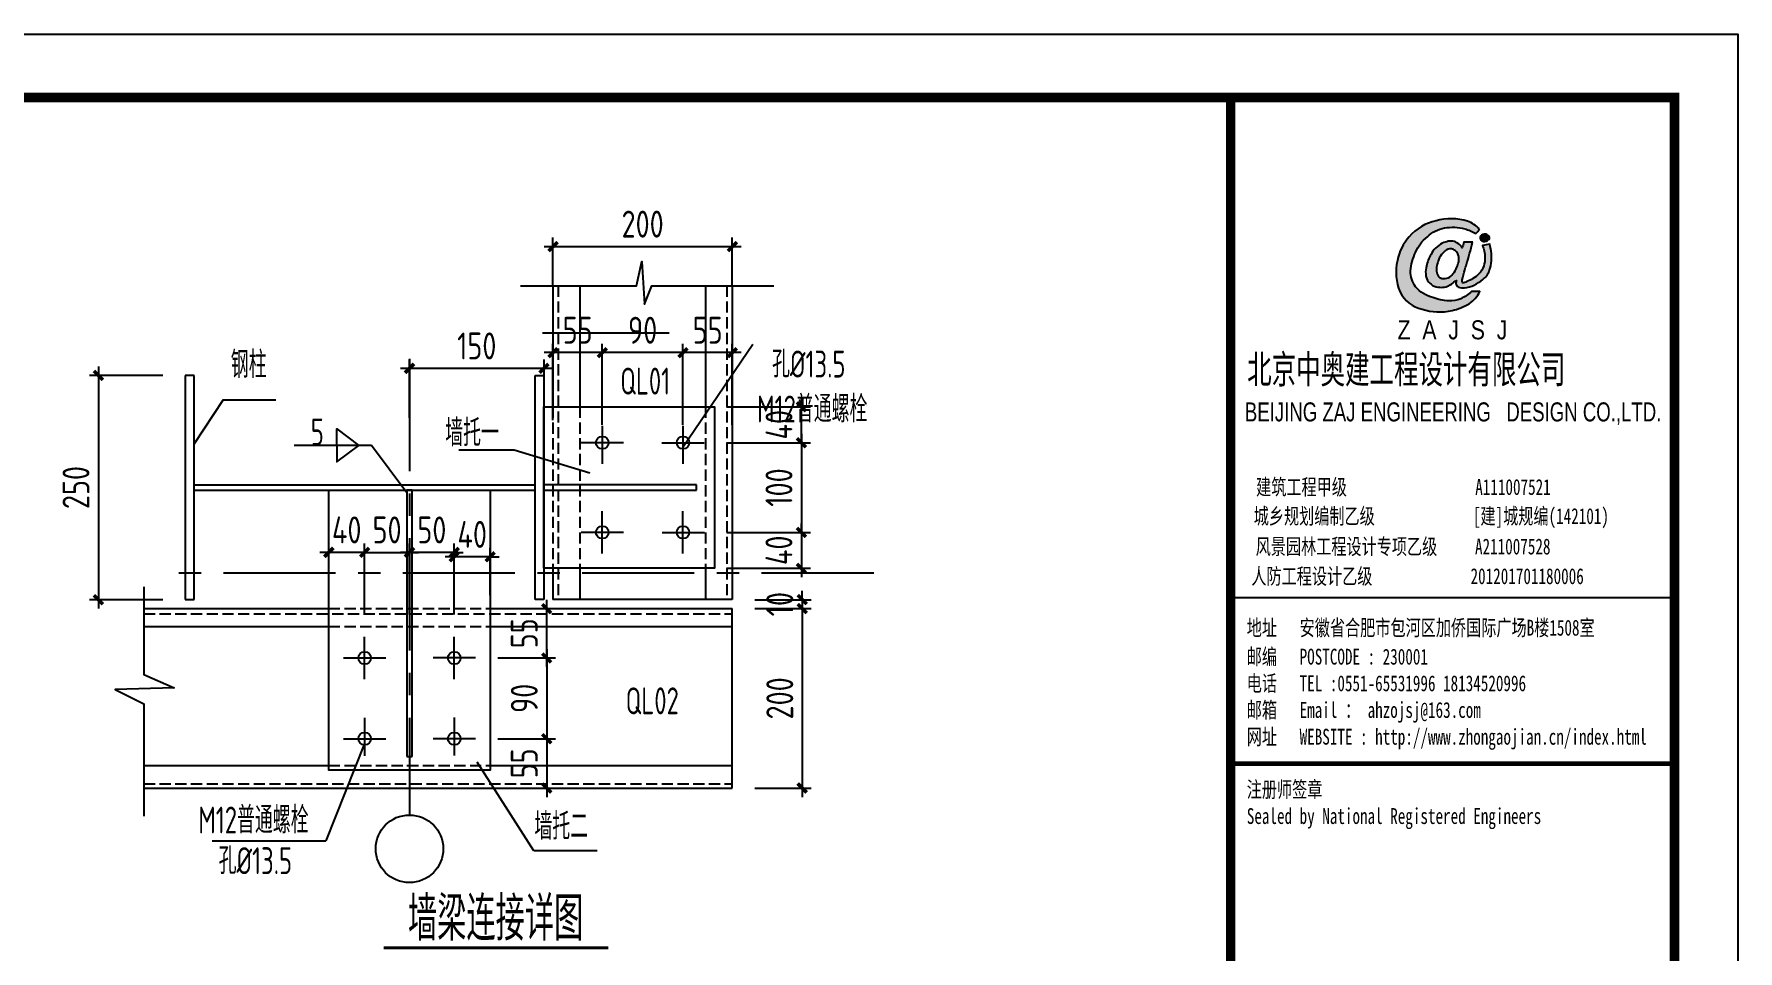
# Model space of a CAD drawing. Extents: x 180850 to 1399066, y 48356 to 327880.
# Drawn here: x 1151932 to 1189933, y 199943 to 220382 of the extents above; entities that cross this region are included whole.
import ezdxf
from ezdxf.enums import TextEntityAlignment as Align

# ---------------------------------------------------------------- set-up
doc = ezdxf.new("R2010")
doc.units = 0
doc.header["$LTSCALE"] = 1000
for name, pattern in [('CENTERX2', [4, 2.5, -0.5, 0.5, -0.5]), ('CONTINOUS', [0]), ('DASH', [0.35, 0.25, -0.1]), ('DASHED', [0.75, 0.5, -0.25])]:
    doc.linetypes.add(name, pattern=pattern)
for name, color, linetype in [('4', 4, 'CONTINOUS'), ('AXIS', 3, 'Continuous'), ('BEAM', 4, 'Continuous'), ('PUB_TEXT', 7, 'Continuous'), ('PUB_TITLE', 4, 'Continuous'), ('PZ', 202, 'Continuous'), ('图签', 3, 'Continuous'), ('文字', 7, 'Continuous'), ('板', 243, 'Continuous'), ('框线', 252, 'Continuous')]:
    doc.layers.add(name, color=color, linetype=linetype)
doc.styles.add('_gyy_title_Arial', font='arial.ttf', dxfattribs={"width": 0.7})
doc.styles.add('_gyy_title_ST', font='', dxfattribs={"width": 0.8})
doc.styles.add('HZ', font='txt.shx', dxfattribs={"width": 0.8, "bigfont": '000hztxt.shx'})
doc.styles.add('TSSD_Dimension', font='Tssdeng.shx', dxfattribs={"width": 0.8, "bigfont": 'hztxt.shx'})
doc.styles.add('标准字体', font='tssdeng.shx', dxfattribs={"width": 0.7, "bigfont": 'tssdchn.shx'})
doc.styles.get('_gyy_title_ST').set_extended_font_data('SimSun')
doc.dimstyles.new('TSSD_10_100', dxfattribs={"dimtxt": 300, "dimasz": 100, "dimexe": 100, "dimexo": 250, "dimgap": 100, "dimtad": 1, "dimdec": 0, "dimlfac": 0.1, "dimzin": 0, "dimdsep": 46, "dimtxsty": 'TSSD_Dimension', "dimblk": 'ARCHTICK', "dimblk1": 'ARCHTICK', "dimblk2": 'ARCHTICK', "dimcen": 0, "dimdle": 100, "dimclrt": 7, "dimadec": 0, "dimazin": 0, "dimtfac": 1, "dimtdec": 0, "dimtix": 1, "dimtmove": 2, "dimatfit": 3, "dimfxl": 1, "dimtolj": 1, "dimtzin": 0, "dimarcsym": 0})
doc.dimstyles.new('TSSD_20_200', dxfattribs={"dimtxt": 600, "dimasz": 200, "dimexe": 200, "dimexo": 500, "dimgap": 200, "dimtad": 1, "dimdec": 0, "dimlfac": 0.05, "dimzin": 0, "dimdsep": 46, "dimtxsty": 'TSSD_Dimension', "dimblk": 'ARCHTICK', "dimblk1": 'ARCHTICK', "dimblk2": 'ARCHTICK', "dimcen": 0, "dimdle": 200, "dimclrt": 7, "dimadec": 0, "dimazin": 0, "dimtfac": 1, "dimtdec": 0, "dimtix": 1, "dimtmove": 2, "dimatfit": 3, "dimfxl": 1, "dimtolj": 1, "dimtzin": 0, "dimarcsym": 0})

# ---------------------------------------------------------------- blocks, each defined once
blk = doc.blocks.new('_ArchTick')
at = {"color": 0, "linetype": 'ByBlock', "const_width": 0.4}
blk.add_lwpolyline([(-0.5, -0.5), (0.5, 0.5)], dxfattribs=at)
blk = doc.blocks.new('*D618')
at = {"layer": 'AXIS', "color": 0, "linetype": 'ByBlock', "lineweight": -2, "transparency": 16777216}
for p, q in [((1161303, 208728), (1161103, 208728)), ((1161303, 207907), (1161303, 208928)), ((1162105, 208728), (1161303, 208728)), ((1162105, 207870), (1162105, 208928)), ((1162105, 208728), (1162305, 208728))]:
    blk.add_line(p, q, dxfattribs=at)
at = {"layer": 'Defpoints', "color": 0, "linetype": 'ByBlock', "transparency": 16777216}
for p in [(1161303, 208728), (1161303, 207407), (1162105, 207370)]:
    blk.add_point(p, dxfattribs=at)
at = {"layer": 'AXIS', "color": 0, "linetype": 'ByBlock', "lineweight": -2, "transparency": 16777216, "xscale": 200, "yscale": 200, "zscale": 200}
blk.add_blockref('_ArchTick', (1161303, 208728), dxfattribs=at)
at = {"layer": 'AXIS', "color": 0, "linetype": 'ByBlock', "lineweight": -2, "transparency": 16777216, "xscale": 200, "yscale": 200, "zscale": 200, "rotation": 180}
blk.add_blockref('_ArchTick', (1162105, 208728), dxfattribs=at)
at = {"layer": 'AXIS', "color": 7, "linetype": 'ByBlock', "transparency": 16777216, "insert": (1161704, 209228), "char_height": 600, "attachment_point": 5, "style": 'TSSD_Dimension'}
blk.add_mtext('\\A1;40', dxfattribs=at)
blk = doc.blocks.new('*D619')
at = {"layer": 'AXIS', "color": 0, "linetype": 'ByBlock', "lineweight": -2, "transparency": 16777216}
for p, q in [((1160305, 207446), (1160305, 209028)), ((1161303, 207446), (1161303, 209028)), ((1160305, 208828), (1160105, 208828)), ((1161303, 208828), (1160305, 208828)), ((1161303, 208828), (1161503, 208828))]:
    blk.add_line(p, q, dxfattribs=at)
at = {"layer": 'Defpoints', "color": 0, "linetype": 'ByBlock', "transparency": 16777216}
for p in [(1160305, 208828), (1160305, 206946), (1161303, 206946)]:
    blk.add_point(p, dxfattribs=at)
at = {"layer": 'AXIS', "color": 0, "linetype": 'ByBlock', "lineweight": -2, "transparency": 16777216, "xscale": 200, "yscale": 200, "zscale": 200}
blk.add_blockref('_ArchTick', (1160305, 208828), dxfattribs=at)
at = {"layer": 'AXIS', "color": 0, "linetype": 'ByBlock', "lineweight": -2, "transparency": 16777216, "xscale": 200, "yscale": 200, "zscale": 200, "rotation": 180}
blk.add_blockref('_ArchTick', (1161303, 208828), dxfattribs=at)
at = {"layer": 'AXIS', "color": 7, "linetype": 'ByBlock', "transparency": 16777216, "insert": (1160804, 209328), "char_height": 600, "attachment_point": 5, "style": 'TSSD_Dimension'}
blk.add_mtext('\\A1;50', dxfattribs=at)
blk = doc.blocks.new('*D620')
at = {"layer": 'AXIS', "color": 0, "linetype": 'ByBlock', "lineweight": -2, "transparency": 16777216}
for p, q in [((1159305, 207446), (1159305, 209028)), ((1160305, 207446), (1160305, 209028)), ((1159305, 208828), (1159105, 208828)), ((1159305, 208828), (1160305, 208828)), ((1160305, 208828), (1160505, 208828))]:
    blk.add_line(p, q, dxfattribs=at)
at = {"layer": 'Defpoints', "color": 0, "linetype": 'ByBlock', "transparency": 16777216}
for p in [(1160305, 208828), (1159305, 206946), (1160305, 206946)]:
    blk.add_point(p, dxfattribs=at)
at = {"layer": 'AXIS', "color": 0, "linetype": 'ByBlock', "lineweight": -2, "transparency": 16777216, "xscale": 200, "yscale": 200, "zscale": 200}
blk.add_blockref('_ArchTick', (1159305, 208828), dxfattribs=at)
at = {"layer": 'AXIS', "color": 0, "linetype": 'ByBlock', "lineweight": -2, "transparency": 16777216, "xscale": 200, "yscale": 200, "zscale": 200, "rotation": 180}
blk.add_blockref('_ArchTick', (1160305, 208828), dxfattribs=at)
at = {"layer": 'AXIS', "color": 7, "linetype": 'ByBlock', "transparency": 16777216, "insert": (1159805, 209328), "char_height": 600, "attachment_point": 5, "style": 'TSSD_Dimension'}
blk.add_mtext('\\A1;50', dxfattribs=at)
blk = doc.blocks.new('*D621')
at = {"layer": 'AXIS', "color": 0, "linetype": 'ByBlock', "lineweight": -2, "transparency": 16777216}
for p, q in [((1158505, 207446), (1158505, 209028)), ((1159305, 207446), (1159305, 209028)), ((1158505, 208828), (1158305, 208828)), ((1159305, 208828), (1158505, 208828)), ((1159305, 208828), (1159505, 208828))]:
    blk.add_line(p, q, dxfattribs=at)
at = {"layer": 'Defpoints', "color": 0, "linetype": 'ByBlock', "transparency": 16777216}
for p in [(1158505, 208828), (1158505, 206946), (1159305, 206946)]:
    blk.add_point(p, dxfattribs=at)
at = {"layer": 'AXIS', "color": 0, "linetype": 'ByBlock', "lineweight": -2, "transparency": 16777216, "xscale": 200, "yscale": 200, "zscale": 200}
blk.add_blockref('_ArchTick', (1158505, 208828), dxfattribs=at)
at = {"layer": 'AXIS', "color": 0, "linetype": 'ByBlock', "lineweight": -2, "transparency": 16777216, "xscale": 200, "yscale": 200, "zscale": 200, "rotation": 180}
blk.add_blockref('_ArchTick', (1159305, 208828), dxfattribs=at)
at = {"layer": 'AXIS', "color": 7, "linetype": 'ByBlock', "transparency": 16777216, "insert": (1158905, 209328), "char_height": 600, "attachment_point": 5, "style": 'TSSD_Dimension'}
blk.add_mtext('\\A1;40', dxfattribs=at)
blk = doc.blocks.new('*D622')
at = {"layer": 'AXIS', "color": 0, "linetype": 'ByBlock', "lineweight": -2, "transparency": 16777216}
for p, q in [((1163365, 204873), (1163365, 203373)), ((1162276, 204673), (1163565, 204673)), ((1162276, 203573), (1163565, 203573))]:
    blk.add_line(p, q, dxfattribs=at)
at = {"layer": 'Defpoints', "color": 0, "linetype": 'ByBlock', "transparency": 16777216}
for p in [(1161776, 204673), (1161776, 203573), (1163365, 203573)]:
    blk.add_point(p, dxfattribs=at)
at = {"layer": 'AXIS', "color": 0, "linetype": 'ByBlock', "lineweight": -2, "transparency": 16777216, "xscale": 200, "yscale": 200, "zscale": 200}
for p, rotation in [((1163365, 204673), 90), ((1163365, 203573), 270)]:
    blk.add_blockref('_ArchTick', p, dxfattribs=dict(at, rotation=rotation))
at = {"layer": 'AXIS', "color": 7, "linetype": 'ByBlock', "transparency": 16777216, "insert": (1162865, 204123), "char_height": 600, "attachment_point": 5, "rotation": 90, "style": 'TSSD_Dimension'}
blk.add_mtext('\\A1;55', dxfattribs=at)
blk = doc.blocks.new('*D623')
at = {"layer": 'AXIS', "color": 0, "linetype": 'ByBlock', "lineweight": -2, "transparency": 16777216}
for p, q in [((1162276, 206473), (1163565, 206473)), ((1163365, 206673), (1163365, 204473)), ((1162276, 204673), (1163565, 204673))]:
    blk.add_line(p, q, dxfattribs=at)
at = {"layer": 'Defpoints', "color": 0, "linetype": 'ByBlock', "transparency": 16777216}
for p in [(1161776, 206473), (1161776, 204673), (1163365, 204673)]:
    blk.add_point(p, dxfattribs=at)
at = {"layer": 'AXIS', "color": 0, "linetype": 'ByBlock', "lineweight": -2, "transparency": 16777216, "xscale": 200, "yscale": 200, "zscale": 200}
for p, rotation in [((1163365, 206473), 90), ((1163365, 204673), 270)]:
    blk.add_blockref('_ArchTick', p, dxfattribs=dict(at, rotation=rotation))
at = {"layer": 'AXIS', "color": 7, "linetype": 'ByBlock', "transparency": 16777216, "insert": (1162865, 205573), "char_height": 600, "attachment_point": 5, "rotation": 90, "style": 'TSSD_Dimension'}
blk.add_mtext('\\A1;90', dxfattribs=at)
blk = doc.blocks.new('*D624')
at = {"layer": 'AXIS', "color": 0, "linetype": 'ByBlock', "lineweight": -2, "transparency": 16777216}
for p, q in [((1162276, 207573), (1163565, 207573)), ((1163365, 206273), (1163365, 207773)), ((1162276, 206473), (1163565, 206473))]:
    blk.add_line(p, q, dxfattribs=at)
at = {"layer": 'Defpoints', "color": 0, "linetype": 'ByBlock', "transparency": 16777216}
for p in [(1161776, 207573), (1163365, 207573), (1161776, 206473)]:
    blk.add_point(p, dxfattribs=at)
at = {"layer": 'AXIS', "color": 0, "linetype": 'ByBlock', "lineweight": -2, "transparency": 16777216, "xscale": 200, "yscale": 200, "zscale": 200}
for p, rotation in [((1163365, 207573), 90), ((1163365, 206473), 270)]:
    blk.add_blockref('_ArchTick', p, dxfattribs=dict(at, rotation=rotation))
at = {"layer": 'AXIS', "color": 7, "linetype": 'ByBlock', "transparency": 16777216, "insert": (1162865, 207023), "char_height": 600, "attachment_point": 5, "rotation": 90, "style": 'TSSD_Dimension'}
blk.add_mtext('\\A1;55', dxfattribs=at)
blk = doc.blocks.new('*D590')
at = {"layer": 'AXIS', "color": 0, "linetype": 'ByBlock', "lineweight": -2, "transparency": 16777216}
for p, q in [((1163505, 212930), (1160105, 212930)), ((1160305, 211827), (1160305, 213130)), ((1163305, 211827), (1163305, 213130))]:
    blk.add_line(p, q, dxfattribs=at)
at = {"layer": 'Defpoints', "color": 0, "linetype": 'ByBlock', "transparency": 16777216}
for p in [(1160305, 212930), (1160305, 211327), (1163305, 211327)]:
    blk.add_point(p, dxfattribs=at)
at = {"layer": 'AXIS', "color": 0, "linetype": 'ByBlock', "lineweight": -2, "transparency": 16777216, "xscale": 200, "yscale": 200, "zscale": 200, "rotation": 180}
blk.add_blockref('_ArchTick', (1160305, 212930), dxfattribs=at)
at = {"layer": 'AXIS', "color": 0, "linetype": 'ByBlock', "lineweight": -2, "transparency": 16777216, "xscale": 200, "yscale": 200, "zscale": 200}
blk.add_blockref('_ArchTick', (1163305, 212930), dxfattribs=at)
at = {"layer": 'AXIS', "color": 7, "linetype": 'ByBlock', "transparency": 16777216, "insert": (1161805, 213430), "char_height": 600, "attachment_point": 5, "style": 'TSSD_Dimension'}
blk.add_mtext('\\A1;150', dxfattribs=at)
blk = doc.blocks.new('*D591')
at = {"layer": 'AXIS', "color": 0, "linetype": 'ByBlock', "lineweight": -2, "transparency": 16777216}
for p, q in [((1168005, 207573), (1169264, 207573)), ((1169064, 207773), (1169064, 203373)), ((1168005, 203573), (1169264, 203573))]:
    blk.add_line(p, q, dxfattribs=at)
at = {"layer": 'Defpoints', "color": 0, "linetype": 'ByBlock', "transparency": 16777216}
for p in [(1167505, 207573), (1167505, 203573), (1169064, 203573)]:
    blk.add_point(p, dxfattribs=at)
at = {"layer": 'AXIS', "color": 0, "linetype": 'ByBlock', "lineweight": -2, "transparency": 16777216, "xscale": 200, "yscale": 200, "zscale": 200}
for p, rotation in [((1169064, 207573), 90), ((1169064, 203573), 270)]:
    blk.add_blockref('_ArchTick', p, dxfattribs=dict(at, rotation=rotation))
at = {"layer": 'AXIS', "color": 7, "linetype": 'ByBlock', "transparency": 16777216, "insert": (1168564, 205573), "char_height": 600, "attachment_point": 5, "rotation": 90, "style": 'TSSD_Dimension'}
blk.add_mtext('\\A1;200', dxfattribs=at)
blk = doc.blocks.new('*D592')
at = {"layer": 'AXIS', "color": 0, "linetype": 'ByBlock', "lineweight": -2, "transparency": 16777216}
for p, q in [((1167705, 213280), (1166205, 213280)), ((1166405, 211673), (1166405, 213480)), ((1167505, 211673), (1167505, 213480))]:
    blk.add_line(p, q, dxfattribs=at)
at = {"layer": 'Defpoints', "color": 0, "linetype": 'ByBlock', "transparency": 16777216}
for p in [(1166405, 213280), (1166405, 211173), (1167505, 211173)]:
    blk.add_point(p, dxfattribs=at)
at = {"layer": 'AXIS', "color": 0, "linetype": 'ByBlock', "lineweight": -2, "transparency": 16777216, "xscale": 200, "yscale": 200, "zscale": 200, "rotation": 180}
blk.add_blockref('_ArchTick', (1166405, 213280), dxfattribs=at)
at = {"layer": 'AXIS', "color": 0, "linetype": 'ByBlock', "lineweight": -2, "transparency": 16777216, "xscale": 200, "yscale": 200, "zscale": 200}
blk.add_blockref('_ArchTick', (1167505, 213280), dxfattribs=at)
at = {"layer": 'AXIS', "color": 7, "linetype": 'ByBlock', "transparency": 16777216, "insert": (1166955, 213780), "char_height": 600, "attachment_point": 5, "style": 'TSSD_Dimension'}
blk.add_mtext('\\A1;55', dxfattribs=at)
blk = doc.blocks.new('*D593')
at = {"layer": 'AXIS', "color": 0, "linetype": 'ByBlock', "lineweight": -2, "transparency": 16777216}
for p, q in [((1166605, 213280), (1164405, 213280)), ((1164605, 211673), (1164605, 213480)), ((1166405, 211673), (1166405, 213480))]:
    blk.add_line(p, q, dxfattribs=at)
at = {"layer": 'Defpoints', "color": 0, "linetype": 'ByBlock', "transparency": 16777216}
for p in [(1164605, 213280), (1164605, 211173), (1166405, 211173)]:
    blk.add_point(p, dxfattribs=at)
at = {"layer": 'AXIS', "color": 0, "linetype": 'ByBlock', "lineweight": -2, "transparency": 16777216, "xscale": 200, "yscale": 200, "zscale": 200, "rotation": 180}
blk.add_blockref('_ArchTick', (1164605, 213280), dxfattribs=at)
at = {"layer": 'AXIS', "color": 0, "linetype": 'ByBlock', "lineweight": -2, "transparency": 16777216, "xscale": 200, "yscale": 200, "zscale": 200}
blk.add_blockref('_ArchTick', (1166405, 213280), dxfattribs=at)
at = {"layer": 'AXIS', "color": 7, "linetype": 'ByBlock', "transparency": 16777216, "insert": (1165505, 213780), "char_height": 600, "attachment_point": 5, "style": 'TSSD_Dimension'}
blk.add_mtext('\\A1;90', dxfattribs=at)
blk = doc.blocks.new('*D594')
at = {"layer": 'AXIS', "color": 0, "linetype": 'ByBlock', "lineweight": -2, "transparency": 16777216}
for p, q in [((1164805, 213280), (1163305, 213280)), ((1163505, 211773), (1163505, 213480)), ((1164605, 211673), (1164605, 213480))]:
    blk.add_line(p, q, dxfattribs=at)
at = {"layer": 'Defpoints', "color": 0, "linetype": 'ByBlock', "transparency": 16777216}
for p in [(1163505, 213280), (1163505, 211273), (1164605, 211173)]:
    blk.add_point(p, dxfattribs=at)
at = {"layer": 'AXIS', "color": 0, "linetype": 'ByBlock', "lineweight": -2, "transparency": 16777216, "xscale": 200, "yscale": 200, "zscale": 200, "rotation": 180}
blk.add_blockref('_ArchTick', (1163505, 213280), dxfattribs=at)
at = {"layer": 'AXIS', "color": 0, "linetype": 'ByBlock', "lineweight": -2, "transparency": 16777216, "xscale": 200, "yscale": 200, "zscale": 200}
blk.add_blockref('_ArchTick', (1164605, 213280), dxfattribs=at)
at = {"layer": 'AXIS', "color": 7, "linetype": 'ByBlock', "transparency": 16777216, "insert": (1164055, 213780), "char_height": 600, "attachment_point": 5, "style": 'TSSD_Dimension'}
blk.add_mtext('\\A1;55', dxfattribs=at)
blk = doc.blocks.new('*D595')
at = {"layer": 'AXIS', "color": 0, "linetype": 'ByBlock', "lineweight": -2, "transparency": 16777216}
for p, q in [((1163305, 215645), (1167705, 215645)), ((1163505, 214777), (1163505, 215845)), ((1167505, 214777), (1167505, 215845))]:
    blk.add_line(p, q, dxfattribs=at)
at = {"layer": 'Defpoints', "color": 0, "linetype": 'ByBlock', "transparency": 16777216}
for p in [(1167505, 215645), (1163505, 214277), (1167505, 214277)]:
    blk.add_point(p, dxfattribs=at)
at = {"layer": 'AXIS', "color": 0, "linetype": 'ByBlock', "lineweight": -2, "transparency": 16777216, "xscale": 200, "yscale": 200, "zscale": 200, "rotation": 180}
blk.add_blockref('_ArchTick', (1163505, 215645), dxfattribs=at)
at = {"layer": 'AXIS', "color": 0, "linetype": 'ByBlock', "lineweight": -2, "transparency": 16777216, "xscale": 200, "yscale": 200, "zscale": 200}
blk.add_blockref('_ArchTick', (1167505, 215645), dxfattribs=at)
at = {"layer": 'AXIS', "color": 7, "linetype": 'ByBlock', "transparency": 16777216, "insert": (1165505, 216145), "char_height": 600, "attachment_point": 5, "style": 'TSSD_Dimension'}
blk.add_mtext('\\A1;200', dxfattribs=at)
blk = doc.blocks.new('*D596')
at = {"layer": 'AXIS', "color": 0, "linetype": 'ByBlock', "lineweight": -2, "transparency": 16777216}
for p, q in [((1169045, 209274), (1169045, 209474)), ((1167384, 209274), (1169245, 209274)), ((1169045, 209274), (1169045, 208473)), ((1167377, 208473), (1169245, 208473)), ((1169045, 208473), (1169045, 208273))]:
    blk.add_line(p, q, dxfattribs=at)
at = {"layer": 'Defpoints', "color": 0, "linetype": 'ByBlock', "transparency": 16777216}
for p in [(1166884, 209274), (1166877, 208473), (1169045, 208473)]:
    blk.add_point(p, dxfattribs=at)
at = {"layer": 'AXIS', "color": 0, "linetype": 'ByBlock', "lineweight": -2, "transparency": 16777216, "xscale": 200, "yscale": 200, "zscale": 200}
for p, rotation in [((1169045, 209274), 270), ((1169045, 208473), 90)]:
    blk.add_blockref('_ArchTick', p, dxfattribs=dict(at, rotation=rotation))
at = {"layer": 'AXIS', "color": 7, "linetype": 'ByBlock', "transparency": 16777216, "insert": (1168545, 208874), "char_height": 600, "attachment_point": 5, "rotation": 90, "style": 'TSSD_Dimension'}
blk.add_mtext('\\A1;40', dxfattribs=at)
blk = doc.blocks.new('*D597')
at = {"layer": 'AXIS', "color": 0, "linetype": 'ByBlock', "lineweight": -2, "transparency": 16777216}
for p, q in [((1169045, 211473), (1169045, 209074)), ((1167377, 211273), (1169245, 211273)), ((1167384, 209274), (1169245, 209274))]:
    blk.add_line(p, q, dxfattribs=at)
at = {"layer": 'Defpoints', "color": 0, "linetype": 'ByBlock', "transparency": 16777216}
for p in [(1166877, 211273), (1166884, 209274), (1169045, 209274)]:
    blk.add_point(p, dxfattribs=at)
at = {"layer": 'AXIS', "color": 0, "linetype": 'ByBlock', "lineweight": -2, "transparency": 16777216, "xscale": 200, "yscale": 200, "zscale": 200}
for p, rotation in [((1169045, 211273), 90), ((1169045, 209274), 270)]:
    blk.add_blockref('_ArchTick', p, dxfattribs=dict(at, rotation=rotation))
at = {"layer": 'AXIS', "color": 7, "linetype": 'ByBlock', "transparency": 16777216, "insert": (1168545, 210273), "char_height": 600, "attachment_point": 5, "rotation": 90, "style": 'TSSD_Dimension'}
blk.add_mtext('\\A1;100', dxfattribs=at)
blk = doc.blocks.new('*D598')
at = {"layer": 'AXIS', "color": 0, "linetype": 'ByBlock', "lineweight": -2, "transparency": 16777216}
for p, q in [((1167377, 212073), (1169245, 212073)), ((1169045, 212073), (1169045, 212273)), ((1169045, 211273), (1169045, 212073)), ((1167377, 211273), (1169245, 211273)), ((1169045, 211273), (1169045, 211073))]:
    blk.add_line(p, q, dxfattribs=at)
at = {"layer": 'Defpoints', "color": 0, "linetype": 'ByBlock', "transparency": 16777216}
for p in [(1166877, 212073), (1169045, 212073), (1166877, 211273)]:
    blk.add_point(p, dxfattribs=at)
at = {"layer": 'AXIS', "color": 0, "linetype": 'ByBlock', "lineweight": -2, "transparency": 16777216, "xscale": 200, "yscale": 200, "zscale": 200}
for p, rotation in [((1169045, 212073), 270), ((1169045, 211273), 90)]:
    blk.add_blockref('_ArchTick', p, dxfattribs=dict(at, rotation=rotation))
at = {"layer": 'AXIS', "color": 7, "linetype": 'ByBlock', "transparency": 16777216, "insert": (1168545, 211673), "char_height": 600, "attachment_point": 5, "rotation": 90, "style": 'TSSD_Dimension'}
blk.add_mtext('\\A1;40', dxfattribs=at)
blk = doc.blocks.new('*D646')
at = {"layer": 'AXIS', "color": 0, "linetype": 'ByBlock', "lineweight": -2, "transparency": 16777216}
for p, q in [((1169064, 207773), (1169064, 207973)), ((1168005, 207773), (1169264, 207773)), ((1168005, 207573), (1169264, 207573)), ((1169064, 207773), (1169064, 207573)), ((1169064, 207573), (1169064, 207373))]:
    blk.add_line(p, q, dxfattribs=at)
at = {"layer": 'Defpoints', "color": 0, "linetype": 'ByBlock', "transparency": 16777216}
for p in [(1167505, 207773), (1167505, 207573), (1169064, 207573)]:
    blk.add_point(p, dxfattribs=at)
at = {"layer": 'AXIS', "color": 0, "linetype": 'ByBlock', "lineweight": -2, "transparency": 16777216, "xscale": 200, "yscale": 200, "zscale": 200}
for p, rotation in [((1169064, 207773), 270), ((1169064, 207573), 90)]:
    blk.add_blockref('_ArchTick', p, dxfattribs=dict(at, rotation=rotation))
at = {"layer": 'AXIS', "color": 7, "linetype": 'ByBlock', "transparency": 16777216, "insert": (1168564, 207673), "char_height": 600, "attachment_point": 5, "rotation": 90, "style": 'TSSD_Dimension'}
blk.add_mtext('\\A1;10', dxfattribs=at)
blk = doc.blocks.new('*D657')
at = {"layer": 'AXIS', "color": 0, "linetype": 'ByBlock', "lineweight": -2, "transparency": 16777216}
for p, q in [((1153367, 212973), (1153367, 207573)), ((1154805, 212773), (1153167, 212773)), ((1154805, 207773), (1153167, 207773))]:
    blk.add_line(p, q, dxfattribs=at)
at = {"layer": 'Defpoints', "color": 0, "linetype": 'ByBlock', "transparency": 16777216}
for p in [(1155305, 212773), (1153367, 207773), (1155305, 207773)]:
    blk.add_point(p, dxfattribs=at)
at = {"layer": 'AXIS', "color": 0, "linetype": 'ByBlock', "lineweight": -2, "transparency": 16777216, "xscale": 200, "yscale": 200, "zscale": 200}
for p, rotation in [((1153367, 212773), 90), ((1153367, 207773), 270)]:
    blk.add_blockref('_ArchTick', p, dxfattribs=dict(at, rotation=rotation))
at = {"layer": 'AXIS', "color": 7, "linetype": 'ByBlock', "transparency": 16777216, "insert": (1152867, 210273), "char_height": 600, "attachment_point": 5, "rotation": 90, "style": 'TSSD_Dimension'}
blk.add_mtext('\\A1;250', dxfattribs=at)
blk = doc.blocks.new('dd')
at = {"layer": '图签'}
h = blk.add_hatch(color=5, dxfattribs=at)
h.set_gradient(color1=(0, 0, 255), color2=(36, 36, 255), one_color=1, tint=0.57)
h.paths.add_polyline_path([(452, 1270, -0.093206), (531, 1562, -0.136321), (716, 1807, -0.161039), (988, 1948, -0.108591), (1307, 1935, -0.049497), (1479, 1861, 0.062627), (1539, 1932, 0.094388), (1351, 2056, 0.136326), (854, 2062, 0.161722), (430, 1810, 0.133661), (243, 1435, 0.158414), (286, 937, 0.22517), (632, 669, 0.138663), (1107, 646, 0.074676), (1375, 753, 0.125344), (1543, 944, 0.006312), (1413, 948, -0.090385), (1244, 833, -0.096745), (1053, 797, -0.073845), (803, 850, -0.140868), (530, 1020, -0.160753)])
h = blk.add_hatch(color=5, dxfattribs=at)
h.set_gradient(color1=(0, 0, 255), color2=(36, 36, 255), one_color=1, tint=0.57)
h.paths.add_polyline_path([(1306, 1289, 0.011169), (1334, 1370, 0.005807), (1431, 1724, 0.01105), (1292, 1724, 0.016796), (1267, 1634, 0.125943), (1203, 1704, 0.083806), (1120, 1739, 0.082879), (1047, 1739, -0.008503), (952, 1710, 0.060057), (844, 1628, 0.086078), (774, 1532, 0.099424), (705, 1347, 0.12153), (690, 1225, 0.102644), (719, 1122, 0.056648), (797, 1042, 0.092914), (913, 1013, 0.194578), (1098, 1064, -0.002562), (1175, 1122, 0.064354), (1167, 1068, 0.172385), (1207, 1017, 0.105458), (1300, 1002, 0.086567), (1454, 1046, 0.047674), (1592, 1136, 0.166359), (1692, 1274, 0.096748), (1728, 1431, 0.03151), (1728, 1548, 0.041815), (1700, 1691, 0.007654), (1588, 1673, -0.009919), (1610, 1585, -0.068269), (1624, 1482, -0.105336), (1605, 1352, -0.14652), (1528, 1223, -0.070486), (1434, 1151, -0.077937), (1341, 1103, -0.127098), (1272, 1084, -0.114215), (1267, 1129, -0.007609)])
h.paths.add_polyline_path([(865, 1245, -0.099994), (863, 1328, -0.050974), (888, 1427, -0.120527), (938, 1529, -0.043888), (1002, 1595, -0.08446), (1063, 1619, -0.147309), (1127, 1607, -0.037474), (1177, 1572, -0.06931), (1209, 1507, -0.067662), (1213, 1431, -0.02676), (1211, 1413, 0.017209), (1183, 1329, -0.048815), (1120, 1223, -0.139096), (1046, 1163, -0.097991), (944, 1153, -0.085394), (909, 1169, -0.149141)], flags=16)
h = blk.add_hatch(color=1, dxfattribs=at)
h.set_gradient(color1=(255, 0, 0), color2=(255, 0, 0), tint=0.57)
h.paths.add_polyline_path([(1557, 1818, 0.386553), (1564, 1757, 0.170676), (1604, 1736, 0.082224), (1657, 1743, 0.087509), (1686, 1766, 0.264235), (1694, 1804, 0.244333), (1636, 1850, 0.30271)])
blk.add_lwpolyline([(1539, 1932, 0.094388), (1351, 2056, 0.136326), (854, 2062, 0.161722), (430, 1810, 0.133661), (243, 1435, 0.158414), (286, 937, 0.22517), (632, 669, 0.138663), (1107, 646, 0.074676), (1375, 753, 0.125344), (1543, 944, 0.006312), (1413, 948, -0.090385), (1244, 833, -0.096745), (1053, 797, -0.073845), (803, 850, -0.140868), (530, 1020, -0.160753), (452, 1270, -0.093206), (531, 1562, -0.136321), (716, 1807, -0.161039), (988, 1948, -0.108591), (1307, 1935, -0.049497), (1479, 1861, 0.062627)], format="xyb", close=True, dxfattribs=at)
for points in [[(1431, 1724, 0.011041), (1292, 1724, 0.016796), (1267, 1634, 0.125943), (1203, 1704, 0.083806), (1120, 1739, 0.082879), (1047, 1739, -0.008503), (952, 1710, 0.060057), (844, 1628, 0.086078), (774, 1532, 0.099424), (705, 1347, 0.12153), (690, 1225, 0.102644), (719, 1122, 0.056648), (797, 1042, 0.092914), (913, 1013, 0.194578), (1098, 1064, -0.002562), (1175, 1122, 0.064354), (1167, 1068, 0.172385), (1207, 1017, 0.105458), (1300, 1002, 0.086567), (1454, 1046, 0.047674), (1592, 1136, 0.166359), (1692, 1274, 0.096748), (1728, 1431, 0.03151), (1728, 1548, 0.041815), (1700, 1691, 0.007654), (1588, 1673, -0.009919), (1610, 1585, -0.068269), (1624, 1482, -0.105336), (1605, 1352, -0.14652), (1528, 1223, -0.070486), (1434, 1151, -0.077937), (1341, 1103, -0.127098), (1272, 1084, -0.114215), (1267, 1129, -0.007609), (1306, 1289, 0.011169), (1334, 1370, 0.005782), (1430, 1722, 0.069025)], [(1213, 1431, 0.067662), (1209, 1507, 0.06931), (1177, 1572, 0.037474), (1127, 1607, 0.147309), (1063, 1619, 0.08446), (1002, 1595, 0.043888), (938, 1529, 0.120527), (888, 1427, 0.050974), (863, 1328, 0.099994), (865, 1245, 0.149141), (909, 1169, 0.085394), (944, 1153, 0.097991), (1046, 1163, 0.139096), (1120, 1223, 0.048815), (1183, 1329, -0.017209), (1211, 1413, 0.02676), (1213, 1431, 0.441273)], [(1694, 1804, 0.243958), (1636, 1850, 0.303117), (1557, 1818, 0.386553), (1564, 1757, 0.170676), (1604, 1736, 0.082224), (1657, 1743, 0.087509), (1686, 1766, 0.264235), (1694, 1804, -7.823139)]]:
    blk.add_lwpolyline(points, format="xyb", dxfattribs=at)
at = {"insert": (246, 492), "char_height": 300, "width": 8000, "attachment_point": 1, "style": 'HZ'}
blk.add_mtext('{\\fArial|b0|i0|c0|p32;Z  A  J  S  J}', dxfattribs=at)

msp = doc.modelspace()

# ---------------------------------------------------------------- linework, layer by layer
at = {"color": 8, "linetype": 'CENTERX2'}
for p, q in [((1160304.51, 213140.96), (1160304.51, 202972.39)), ((1170657.59, 208365.11), (1154729.92, 208365.28))]:
    msp.add_line(p, q, dxfattribs=at)
at = {"color": 3, "const_width": 64.9}
msp.add_lwpolyline([(1159727.9, 200010.61), (1164740.64, 200010.61)], dxfattribs=at)
at = {"layer": '4', "color": 8, "linetype": 'DASH'}
for p, q in [((1163618.34, 214771.6), (1163618.41, 207773.48)), ((1167384.51, 214771.6), (1167384.51, 207773.48)), ((1163504.53, 212073.48), (1163504.51, 208473.51)), ((1164104.53, 212073.48), (1164104.51, 208473.51)), ((1166904.53, 212073.48), (1166904.51, 208473.47)), ((1158504.51, 207573.48), (1162104.51, 207573.48)), ((1154381.58, 207459.65), (1167504.54, 207459.6)), ((1158504.51, 207173.48), (1162104.51, 207173.48)), ((1158504.51, 204073.48), (1162104.51, 204073.48)), ((1154381.58, 203668.48), (1167504.54, 203668.48))]:
    msp.add_line(p, q, dxfattribs=at)
at = {"layer": 'AXIS', "color": 2, "linetype": 'ByBlock'}
for p, q in [((1163504.51, 214771.6), (1163504.53, 212073.48)), ((1164104.51, 214771.6), (1164104.53, 212073.48)), ((1166904.51, 214771.6), (1166904.53, 212073.48)), ((1167504.51, 214771.6), (1167504.51, 207773.48)), ((1163504.51, 208473.51), (1163504.54, 207773.48)), ((1164104.51, 208473.51), (1164104.51, 207773.48)), ((1166904.51, 208473.48), (1166904.51, 207773.48)), ((1154381.58, 207573.48), (1158504.51, 207573.48)), ((1162104.51, 207573.48), (1167504.54, 207573.48)), ((1167504.54, 207773.48), (1163504.54, 207773.48)), ((1167504.54, 203573.48), (1167504.54, 207573.48)), ((1154381.58, 207173.48), (1158504.51, 207173.48)), ((1162104.51, 207173.48), (1167504.54, 207173.48)), ((1154381.58, 204073.48), (1158504.51, 204073.48)), ((1162104.51, 204073.48), (1167504.54, 204073.48)), ((1154381.58, 203573.48), (1167504.54, 203573.48))]:
    msp.add_line(p, q, dxfattribs=at)
at = {"layer": 'AXIS', "linetype": 'ByBlock'}
for p, q in [((1163273.2, 213724.72), (1166095.13, 213724.72)), ((1166404.59, 211173.48), (1167960.59, 213468.48)), ((1156150.75, 212226.87), (1155504.51, 211246.48)), ((1156150.75, 212226.87), (1157325.61, 212226.87)), ((1161407.82, 211111.06), (1162636.94, 211111.06)), ((1162636.94, 211111.06), (1164327.8, 210599.19)), ((1159304.87, 204564.81), (1158439.33, 202396.68)), ((1163076.42, 202170.01), (1161816.5, 204153.5)), ((1155900.39, 202396.68), (1158439.33, 202396.68)), ((1164487.08, 202170.01), (1163076.42, 202170.01))]:
    msp.add_line(p, q, dxfattribs=at)
at = {"layer": 'AXIS', "color": 2, "linetype": 'ByBlock'}
for points in [[(1162777.92, 214771.6), (1165370.92, 214771.6), (1165485.57, 215315.4), (1165546.17, 214362.85), (1165708.42, 214771.6), (1168427.92, 214771.6)], [(1154381.58, 208061.57), (1154381.58, 206107.07), (1155056.73, 205811.14), (1153741.05, 205770.25), (1154381.58, 205450.1), (1154381.58, 202950.07)]]:
    msp.add_lwpolyline(points, dxfattribs=at)
at = {"layer": 'AXIS', "linetype": 'ByBlock'}
for points in [[(1158688.08, 211211.48), (1158688.08, 211579.11), (1159173.73, 211211.48), (1158688.08, 211211.48)], [(1158688.08, 211211.48), (1158688.08, 210843.84), (1159173.73, 211211.48), (1158688.08, 211211.48)]]:
    msp.add_lwpolyline(points, close=True, dxfattribs=at)
msp.add_circle((1160304.51, 202219.39), 753, dxfattribs=at)
at = {"layer": 'BEAM', "linetype": 'ByBlock'}
for p, q in [((1155504.51, 212773.48), (1155304.51, 212773.48)), ((1155304.51, 212773.48), (1155304.51, 207773.48)), ((1155504.51, 207773.48), (1155504.51, 212773.48)), ((1163104.51, 207773.48), (1163104.51, 212773.48)), ((1163104.51, 212773.48), (1163304.51, 212773.48)), ((1163304.51, 212773.48), (1163304.51, 207773.48)), ((1155504.51, 210333.48), (1163104.51, 210333.48)), ((1155504.51, 210213.48), (1163104.51, 210213.48)), ((1160364.51, 210213.48), (1160244.51, 210213.48)), ((1163304.51, 210333.48), (1163304.51, 210213.48)), ((1155304.51, 207773.48), (1155504.51, 207773.48)), ((1163304.51, 207773.48), (1163104.51, 207773.48))]:
    msp.add_line(p, q, dxfattribs=at)
at = {"layer": 'PUB_TITLE'}
msp.add_line((1178620.04, 207821.84), (1188519.02, 207821.84), dxfattribs=at)
msp.add_lwpolyline([(1041333.16, 220381.89), (1189933.16, 220381.89), (1189933.16, 136381.97), (1041333.16, 136381.97)], close=True, dxfattribs=at)
at = {"layer": 'PUB_TITLE', "const_width": 212.12}
for points in [[(1044868.51, 137796.11), (1044868.51, 218967.75), (1188519.02, 218967.75), (1188519.02, 137796.11)], [(1178620.04, 218967.75), (1188519.02, 218967.75), (1188519.02, 137796.11), (1178620.04, 137796.11)]]:
    msp.add_lwpolyline(points, close=True, dxfattribs=at)
at = {"layer": 'PUB_TITLE', "const_width": 98.99}
msp.add_lwpolyline([(1178620.04, 204116.19), (1188519.02, 204116.19)], dxfattribs=at)
at = {"layer": 'PZ'}
for centre in [(1164604.59, 211273.24), (1166404.59, 211273.24), (1164604.55, 209273.76), (1166404.55, 209273.76), (1159304.87, 206473.41), (1161303.39, 206473.48), (1159304.87, 204673.41), (1161303.39, 204673.48)]:
    msp.add_circle(centre, 140, dxfattribs=at)
at = {"layer": '板', "ltscale": 0.5}
for p, q in [((1160244.51, 210213.48), (1160244.51, 204273.48)), ((1160364.51, 204273.48), (1160364.51, 210213.48)), ((1166704.51, 210333.48), (1163304.51, 210333.48)), ((1163304.51, 210213.48), (1166704.51, 210213.48)), ((1166704.51, 210213.48), (1166704.51, 210333.48)), ((1160244.51, 204273.48), (1160364.51, 204273.48))]:
    msp.add_line(p, q, dxfattribs=at)
at = {"layer": '板', "linetype": 'DASHED', "ltscale": 0.5}
msp.add_line((1160244.51, 204073.48), (1160364.51, 204073.48), dxfattribs=at)
at = {"layer": '板', "ltscale": 0.5}
for points in [[(1163304.51, 208473.48), (1163304.51, 212073.48), (1167104.51, 212073.48), (1167104.51, 208473.48)], [(1158504.51, 210213.48), (1162104.51, 210213.48), (1162104.51, 203973.48), (1158504.51, 203973.48)]]:
    msp.add_lwpolyline(points, close=True, dxfattribs=at)
at = {"layer": '框线'}
for p, q in [((1164604.59, 211645.37), (1164604.59, 210801.1)), ((1166404.59, 211645.37), (1166404.59, 210801.1)), ((1165076.73, 211273.24), (1164132.46, 211273.24)), ((1165932.46, 211273.24), (1166876.73, 211273.24)), ((1164604.55, 208801.62), (1164604.55, 209745.89)), ((1166404.55, 208801.62), (1166404.55, 209745.89)), ((1165076.69, 209273.76), (1164132.42, 209273.76)), ((1165939.96, 209273.76), (1166884.23, 209273.76)), ((1159304.87, 206001.27), (1159304.87, 206945.54)), ((1161303.39, 206001.34), (1161303.39, 206945.61)), ((1158832.74, 206473.41), (1159777.01, 206473.41)), ((1161775.53, 206473.48), (1160831.26, 206473.48)), ((1159304.87, 205136.95), (1159304.87, 204292.68)), ((1161303.39, 205145.61), (1161303.39, 204301.34)), ((1158832.74, 204673.41), (1159777.01, 204673.41)), ((1161775.53, 204673.48), (1160831.26, 204673.48))]:
    msp.add_line(p, q, dxfattribs=at)

# ---------------------------------------------------------------- block references
at = {"layer": '图签', "xscale": 1.414139999943435, "yscale": 1.414139999943435, "zscale": 1.414139999943435}
msp.add_blockref('dd', (1181993.61, 213305.02), dxfattribs=at)

# ---------------------------------------------------------------- texts
at = {"color": 1, "insert": (1178988.24, 213244.05), "char_height": 718.1993, "width": 9393.6358, "attachment_point": 1, "style": 'HZ'}
msp.add_mtext('北京中奥建工程设计有限公司', dxfattribs=at)
at = {"layer": 'PUB_TEXT', "style": '标准字体', "width": 0.7}
for s, height, p in [('QL01', 600, (1165005.1, 212346.01)), ('5', 600, (1158103.88, 211211.48)), ('QL02', 600, (1165125.8, 205217.81)), ('孔%%c13.5', 600, (1156048.51, 201653.79)), ('墙梁连接详图', 980, (1160270.38, 200173.09))]:
    msp.add_text(s, height=height, dxfattribs=at).set_placement(p)
at = {"layer": 'PUB_TITLE', "width": 0.7}
for s, height, style, p in [('BEIJING ZAJ ENGINEERING   DESIGN CO.,LTD.', 424.2416, '_gyy_title_Arial', (1183581.12, 211746.83)), ('建筑工程甲级                 A111007521             ', 353.5346, '_gyy_title_ST', (1183566.91, 210108.51)), ('城乡规划编制乙级             [建]城规编(142101)', 353.5346, '_gyy_title_ST', (1183094.82, 209459.89)), ('风景园林工程设计专项乙级     A211007528           ', 353.5346, '_gyy_title_ST', (1183390.92, 208781.7)), ('人防工程设计乙级             201201701180006', 353.5346, '_gyy_title_ST', (1182788.04, 208120.07))]:
    msp.add_text(s, height=height, dxfattribs=dict(at, style=style)).set_placement(p, align=Align.CENTER)
at = {"layer": 'PUB_TITLE', "style": '_gyy_title_ST', "width": 0.7}
for s, height, p in [('地址   安徽省合肥市包河区加侨国际广场B楼1508室', 353.5346, (1178977.87, 206971.5)), ('邮编   POSTCODE : 230001', 353.5346, (1178977.87, 206325.74)), ('电话   TEL :0551-65531996 18134520996', 353.5346, (1178977.87, 205731.8)), ('邮箱   Email ： ahzojsj@163.com', 353.5346, (1178977.87, 205137.86)), ('网址   WEBSITE : http://www.zhongaojian.cn/index.html', 353.5346, (1178977.87, 204540.43)), ('注册师签章', 353.535, (1178977.87, 203366.69)), ('Sealed by National Registered Engineers', 353.5346, (1178979.79, 202772.76))]:
    msp.add_text(s, height=height, dxfattribs=at).set_placement(p)
at = {"layer": '文字', "style": '标准字体', "width": 0.7}
for s, p in [('钢柱', (1156319.69, 212713.45)), ('孔%%c13.5', (1168391.7, 212725.59)), ('M12普通螺栓', (1168056.6, 211724.11)), ('墙托一', (1161101.84, 211194.13)), ('M12普通螺栓', (1155594.02, 202560.68)), ('墙托二', (1163090.55, 202420.31))]:
    msp.add_text(s, height=600, dxfattribs=at).set_placement(p)

# ---------------------------------------------------------------- dimensions: what is measured, and where the dimension line sits
at = {"layer": 'AXIS', "linetype": 'ByBlock'}
dim = msp.add_linear_dim(base=(1167504.51, 215645.31), p1=(1163504.51, 214277.38), p2=(1167504.51, 214277.38), dimstyle='TSSD_20_200', dxfattribs=at)
dim.commit()
dim.dimension.update_dxf_attribs({"geometry": '*D595', "text_midpoint": (1165504.51, 216145.31)})
for base, p1, p2, angle, picture, middle in [((1163504.51, 213279.71), (1164604.59, 211173.48), (1163504.51, 211273.48), 180, '*D594', (1164054.55, 213779.71)), ((1164604.59, 213279.71), (1166404.59, 211173.48), (1164604.59, 211173.48), 180, '*D593', (1165504.59, 213779.71)), ((1166404.59, 213279.71), (1167504.51, 211173.48), (1166404.59, 211173.48), 180, '*D592', (1166954.55, 213779.71)), ((1160304.51, 212929.67), (1163304.51, 211327.32), (1160304.51, 211327.32), 180, '*D590', (1161804.51, 213429.67)), ((1153366.79, 207773.48), (1155304.51, 212773.48), (1155304.51, 207773.48), 90, '*D657', (1152866.79, 210273.48)), ((1169044.86, 212073.48), (1166876.73, 211273.24), (1166876.73, 212073.48), 90, '*D598', (1168544.86, 211673.36)), ((1169044.85, 209273.76), (1166876.73, 211273.24), (1166884.23, 209273.76), 90, '*D597', (1168544.85, 210273.5)), ((1158504.51, 208827.68), (1159304.87, 206945.54), (1158504.51, 206945.54), 180, '*D621', (1158904.69, 209327.68)), ((1160304.51, 208827.68), (1159304.87, 206945.54), (1160304.51, 206945.54), 180, '*D620', (1159804.69, 209327.68)), ((1160304.51, 208827.68), (1161303.39, 206945.61), (1160304.51, 206945.61), 180, '*D619', (1160803.95, 209327.68)), ((1161303.39, 208727.68), (1162104.51, 207370.36), (1161303.39, 207407.05), 180, '*D618', (1161703.95, 209227.68)), ((1169044.85, 208473.48), (1166884.23, 209273.76), (1166876.73, 208473.48), 90, '*D596', (1168544.85, 208873.62)), ((1169064.17, 207573.48), (1167504.51, 207773.48), (1167504.51, 207573.48), 90, '*D646', (1168564.17, 207673.48)), ((1163365.38, 207573.48), (1161775.53, 206473.48), (1161775.53, 207573.48), 90, '*D624', (1162865.38, 207023.48)), ((1169064.17, 203573.48), (1167504.54, 207573.48), (1167504.54, 203573.48), 90, '*D591', (1168564.17, 205573.48)), ((1163365.38, 204673.48), (1161775.53, 206473.48), (1161775.53, 204673.48), 90, '*D623', (1162865.38, 205573.48)), ((1163365.38, 203573.48), (1161775.53, 204673.48), (1161775.53, 203573.48), 90, '*D622', (1162865.38, 204123.48))]:
    dim = msp.add_linear_dim(base=base, p1=p1, p2=p2, angle=angle, dimstyle='TSSD_20_200', dxfattribs=at)
    dim.commit()
    dim.dimension.update_dxf_attribs({"geometry": picture, "text_midpoint": middle})

# ---------------------------------------------------------------- leaders
msp.add_leader([(1160244.51, 210154), (1159458.51, 211211.48), (1157729.17, 211211.48)], dimstyle='TSSD_10_100', dxfattribs=at)

doc.saveas('drawing.dxf')
